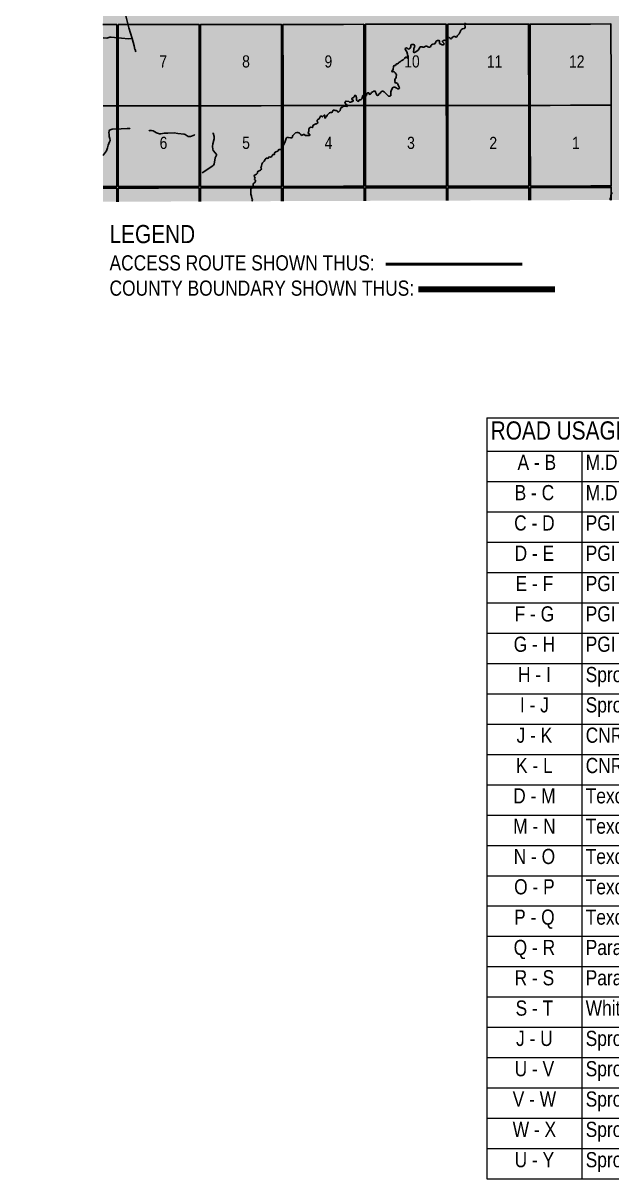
# Model space of a CAD drawing. Extents: x 507565 to 531726, y 6009554 to 6022365.
# Drawn here: x 522874 to 523262, y 6014164 to 6014926 of the extents above; entities that cross this region are included whole.
import ezdxf

# ---------------------------------------------------------------- set-up
doc = ezdxf.new("R2010")
doc.units = 0
doc.header["$LTSCALE"] = 5
doc.linetypes.add('BORDER2', pattern=[22.225, 6.35, -3.175, 6.35, -3.175, 0, -3.175])
doc.linetypes.add('DASHED2', pattern=[9.525, 6.35, -3.175])
doc.layers.get('Defpoints').update_dxf_attribs({"color": 9})
doc.layers.add('AS-COUNTY', color=7, linetype='BORDER2', lineweight=60, true_color=0xcc33ff)
for name, color, linetype in [('CG-NOTES', 7, 'Continuous'), ('P-PROPOSED', 10, 'Continuous'), ('Quarters', 8, 'Continuous'), ('RoadSeg', 57, 'DASHED2'), ('T-WATER', 160, 'Continuous')]:
    doc.layers.add(name, color=color, linetype=linetype)
doc.layers.add('ROUTE-MAP-BACKGROUND-H', color=7, linetype='Continuous', true_color=0xf0ebff)
doc.styles.add('0', font='ARIALN.TTF')
doc.styles.add('120', font='ARIALN.TTF', dxfattribs={"height": 13})
doc.styles.add('80', font='ARIALN.TTF', dxfattribs={"height": 10})
doc.styles.add('BOLD', font='ARIALNB.TTF')

# ---------------------------------------------------------------- blocks, each defined once
blk = doc.blocks.new('*T182')
at = {"layer": 'Defpoints', "color": 8, "linetype": 'ByBlock', "lineweight": 0, "transparency": 16777216}
for p, q in [((0, 0), (512.94, 0)), ((0, 0), (0, -501.72)), ((512.94, 0), (512.94, -501.72)), ((0, -21.97), (512.94, -21.97)), ((62.64, -21.97), (62.64, -501.72)), ((455.42, -21.97), (455.42, -501.72)), ((0, -41.96), (512.94, -41.96)), ((0, -61.95), (512.94, -61.95)), ((0, -81.94), (512.94, -81.94)), ((0, -101.93), (512.94, -101.93)), ((0, -121.92), (512.94, -121.92)), ((0, -141.91), (512.94, -141.91)), ((0, -161.89), (512.94, -161.89)), ((0, -181.88), (512.94, -181.88)), ((0, -201.87), (512.94, -201.87)), ((0, -221.86), (512.94, -221.86)), ((0, -241.85), (512.94, -241.85)), ((0, -261.84), (512.94, -261.84)), ((0, -281.83), (512.94, -281.83)), ((0, -301.82), (512.94, -301.82)), ((0, -321.81), (512.94, -321.81)), ((0, -341.8), (512.94, -341.8)), ((0, -361.79), (512.94, -361.79)), ((0, -381.78), (512.94, -381.78)), ((0, -401.77), (512.94, -401.77)), ((0, -421.76), (512.94, -421.76)), ((0, -441.75), (512.94, -441.75)), ((0, -461.74), (512.94, -461.74)), ((0, -481.73), (512.94, -481.73)), ((0, -501.72), (512.94, -501.72))]:
    blk.add_line(p, q, dxfattribs=at)
at = {"layer": 'CG-NOTES', "color": 154, "transparency": 16777216, "insert": (2.5, -2.33), "char_height": 11.99367, "width": 507.9417, "attachment_point": 1, "style": 'BOLD'}
blk.add_mtext('\\A1;{\\fArial Narrow|b0|i0|c0|p34;\\C14;ROAD USAGE\\fArial Narrow|b1|i0|c0|p34;\\H0.99999x; \\fArial Narrow|b0|i0|c0|p34;\\H0.83333x;\\C256;(LAND SEARCH CURRENT AS OF 01/10/25)}', dxfattribs=at)
at = {"layer": 'CG-NOTES', "transparency": 16777216, "style": '0'}
for s, insert, char_height, width, attachment_point in [(' A - B', (31.32, -24.3), 9.995, 57.6443, 2), ('M.D. of Greenview No. 16 - Plan 4426 JY', (65.14, -24.3), 9.9947, 387.7856, 1), ('0.52 km', (510.44, -24.3), 9.995, 52.517, 3), ('B - C', (31.32, -44.29), 9.995, 57.6443, 2), ('M.D. of Greenview No. 16 - Plan 5604 PX', (65.14, -44.29), 9.9947, 387.7856, 1), ('0.23 km', (510.44, -44.29), 9.995, 52.517, 3), ('C - D', (31.32, -64.28), 9.995, 57.6443, 2), ('PGI Processing - LOC 2439 (High Grade Gravel Road)', (65.14, -64.28), 9.9947, 387.7856, 1), ('5.05 km', (510.44, -64.28), 9.995, 52.517, 3), ('PGI Processing - LOC 2439 (High Grade Gravel Road)', (65.14, -84.27), 9.9947, 387.7856, 1), ('1.58 km', (510.44, -84.27), 9.995, 52.517, 3), ('D - E', (31.32, -84.27), 9.995, 57.6443, 2), ('E - F', (31.32, -104.26), 9.995, 57.6443, 2), ('PGI Processing - LOC 062638 (High Grade Gravel Road)', (65.14, -104.26), 9.9947, 387.7856, 1), ('0.57 km', (510.44, -104.26), 9.995, 52.517, 3), ('F - G', (31.32, -124.25), 9.995, 57.6443, 2), ('PGI Processing - LOC 080540 (High Grade Gravel Road)', (65.14, -124.25), 9.9947, 387.7856, 1), ('1.11 km', (510.44, -124.25), 9.995, 52.517, 3), ('G - H', (31.32, -144.24), 9.995, 57.6443, 2), ('PGI Processing - MSL 3106 (High Grade Gravel Road)', (65.14, -144.24), 9.9947, 387.7856, 1), ('0.50 km', (510.44, -144.24), 9.995, 52.517, 3), ('H - I', (31.32, -164.23), 9.995, 57.6443, 2), ('Sprocket - MSL 3498 (High Grade Gravel Road)', (65.14, -164.23), 9.9947, 387.7856, 1), ('0.24 km', (510.44, -164.23), 9.995, 52.517, 3), ('I - J', (31.32, -184.22), 9.995, 57.6443, 2), ('Sprocket - LOC 940700 (High Grade Gravel Road)', (65.14, -184.22), 9.9947, 387.7856, 1), ('4.41 km', (510.44, -184.22), 9.995, 52.517, 3), ('J - K', (31.32, -204.21), 9.995, 57.6443, 2), ('CNRL - LOC 4101 (High Grade Gravel Road)', (65.14, -204.21), 9.9947, 387.7856, 1), ('2.45 km', (510.44, -204.21), 9.995, 52.517, 3), ('K - L', (31.32, -224.2), 9.995, 57.6443, 2), ('CNRL - LOC 890535 (High Grade Gravel Road)', (65.14, -224.2), 9.9947, 387.7856, 1), ('1.98 km', (510.44, -224.2), 9.995, 52.517, 3), ('Texcal - MSL 5967 (High Grade Gravel Road)', (65.14, -244.18), 9.9947, 387.7856, 1), ('0.86 km', (510.44, -244.18), 9.995, 52.517, 3), ('D - M', (31.32, -244.18), 9.995, 57.6443, 2), ('M - N', (31.32, -264.17), 9.995, 57.6443, 2), ('Texcal - MSL 6294 (High Grade Gravel Road)', (65.14, -264.17), 9.9947, 387.7856, 1), ('0.85 km', (510.44, -264.17), 9.995, 52.517, 3), ('N - O', (31.32, -284.16), 9.995, 57.6443, 2), ('Texcal - MSL 6879 (High Grade Gravel Road)', (65.14, -284.16), 9.9947, 387.7856, 1), ('0.65 km', (510.44, -284.16), 9.995, 52.517, 3), ('O - P', (31.32, -304.15), 9.995, 57.6443, 2), ('Texcal - MSL 6612 (High Grade Gravel Road)', (65.14, -304.15), 9.9947, 387.7856, 1), ('0.93 km', (510.44, -304.15), 9.995, 52.517, 3), ('P - Q', (31.32, -324.14), 9.995, 57.6443, 2), ('Texcal - MSL 6711 (High Grade Gravel Road)', (65.14, -324.14), 9.9947, 387.7856, 1), ('1.50 km', (510.44, -324.14), 9.995, 52.517, 3), ('Q - R', (31.32, -344.13), 9.995, 57.6443, 2), ('Paramount - LOC 830482 (High Grade Gravel Road)', (65.14, -344.13), 9.9947, 387.7856, 1), (' 1.32 km', (510.44, -344.13), 9.995, 52.517, 3), ('R - S', (31.32, -364.12), 9.995, 57.6443, 2), ('Paramount - LOC 010166 (Trail)', (65.14, -364.12), 9.9947, 387.7856, 1), ('1.48 km', (510.44, -364.12), 9.995, 52.517, 3), ('S - T', (31.32, -384.11), 9.995, 57.6443, 2), ('WhiteCap - LOC 240012', (65.14, -384.11), 9.9947, 387.7856, 1), ('0.90 km', (510.44, -384.11), 9.995, 52.517, 3), ('Sprocket - LOC 940700 (High Grade Gravel Road)', (65.14, -404.1), 9.9947, 387.7856, 1), ('0.18 km', (510.44, -404.1), 9.995, 52.517, 3), ('J - U', (31.32, -404.1), 9.995, 57.6443, 2), ('U - V', (31.32, -424.09), 9.995, 57.6443, 2), ('Sprocket - LOC 940700 (High Grade Gravel Road)', (65.14, -424.09), 9.9947, 387.7856, 1), ('0.33 km', (510.44, -424.09), 9.995, 52.517, 3), ('V - W', (31.32, -444.08), 9.995, 57.6443, 2), ('Sprocket - MSL 3871 (High Grade Gravel Road)', (65.14, -444.08), 9.9947, 387.7856, 1), ('0.10 km', (510.44, -444.08), 9.995, 52.517, 3), ('W - X', (31.32, -464.07), 9.995, 57.6443, 2), ('Sprocket - LOC 2739 (As-Built) (High Grade Gravel Road)', (65.14, -464.07), 9.9947, 387.7856, 1), ('3.59 km', (510.44, -464.07), 9.995, 52.517, 3), ('U - Y', (31.32, -484.06), 9.995, 57.6443, 2), ('Sprocket - {\\A1;MSL 5715} (High Grade Gravel Road)', (65.14, -484.06), 9.9947, 387.7856, 1), ('0.77 km', (510.44, -484.06), 9.995, 52.517, 3)]:
    blk.add_mtext(s, dxfattribs=dict(at, insert=insert, char_height=char_height, width=width, attachment_point=attachment_point))

msp = doc.modelspace()

# ---------------------------------------------------------------- hatches: boundary and pattern name
at = {"layer": 'ROUTE-MAP-BACKGROUND-H'}
h = msp.add_hatch(color=256, dxfattribs=at)
h.dxf.hatch_style = 1
h.paths.add_polyline_path([(523871.081, 6016124.178), (523873.071, 6015800.356), (523917.515, 6015800.58), (523923.823, 6014811.294), (522926.315, 6014807.962), (522925.895, 6015778.478), (522873.584, 6015778.442), (522873.69, 6016121.495)])

# ---------------------------------------------------------------- linework, layer by layer
at = {"layer": 'AS-COUNTY', "ltscale": 0.5, "const_width": 3.996, "flags": 128}
msp.add_lwpolyline([(523134.214, 6014750.193), (523224.312, 6014750.193)], dxfattribs=at)
at = {"layer": 'P-PROPOSED', "color": 90, "const_width": 1.998, "flags": 128}
msp.add_lwpolyline([(523112.722, 6014766.723), (523202.82, 6014766.723)], dxfattribs=at)
at = {"layer": 'Quarters'}
for points in [[(523221.065, 6014871.489), (523207.984, 6014871.458), (523207.96, 6014884.85), (523207.936, 6014898.241), (523207.913, 6014911.632), (523207.889, 6014925.024), (523220.966, 6014925.052), (523234.378, 6014925.081), (523247.789, 6014925.11), (523261.201, 6014925.139), (523261.23, 6014911.75), (523261.258, 6014898.362), (523261.287, 6014884.974), (523261.315, 6014871.585), (523247.899, 6014871.553), (523234.482, 6014871.521), (523221.065, 6014871.489)], [(522949.386, 6014871.216), (522936.304, 6014871.205), (522936.303, 6014884.593), (522936.303, 6014897.981), (522936.303, 6014911.369), (522936.303, 6014924.757), (522949.38, 6014924.769), (522962.793, 6014924.782), (522976.206, 6014924.794), (522989.618, 6014924.807), (522989.623, 6014911.418), (522989.628, 6014898.03), (522989.632, 6014884.641), (522989.637, 6014871.252), (522976.22, 6014871.24), (522962.803, 6014871.228), (522949.386, 6014871.216)], [(523003.723, 6014871.265), (522990.641, 6014871.253), (522990.636, 6014884.642), (522990.632, 6014898.031), (522990.627, 6014911.419), (522990.623, 6014924.808), (523003.699, 6014924.82), (523017.111, 6014924.833), (523030.523, 6014924.845), (523043.935, 6014924.858), (523043.944, 6014911.468), (523043.954, 6014898.079), (523043.963, 6014884.69), (523043.973, 6014871.3), (523030.556, 6014871.288), (523017.14, 6014871.277), (523003.723, 6014871.265)], [(523098.294, 6014884.738), (523098.309, 6014871.348), (523084.892, 6014871.336), (523071.476, 6014871.325), (523058.059, 6014871.313), (523044.977, 6014871.301), (523044.968, 6014884.691), (523044.966, 6014886.549), (523044.958, 6014898.08), (523044.949, 6014911.469), (523044.939, 6014924.859), (523058.016, 6014924.871), (523071.428, 6014924.884), (523084.84, 6014924.896), (523098.251, 6014924.909), (523098.266, 6014911.519), (523098.28, 6014898.129), (523098.294, 6014884.738)], [(523152.625, 6014884.792), (523152.644, 6014871.401), (523139.227, 6014871.387), (523125.811, 6014871.374), (523112.394, 6014871.361), (523099.313, 6014871.349), (523099.299, 6014884.739), (523099.284, 6014898.13), (523099.27, 6014911.52), (523099.262, 6014919.505), (523099.256, 6014924.91), (523112.332, 6014924.922), (523125.744, 6014924.936), (523139.156, 6014924.95), (523152.568, 6014924.964), (523152.587, 6014911.573), (523152.606, 6014898.182), (523152.625, 6014884.792)], [(523206.956, 6014884.847), (523206.979, 6014871.456), (523193.563, 6014871.442), (523180.146, 6014871.429), (523166.73, 6014871.415), (523153.648, 6014871.402), (523153.629, 6014884.793), (523153.61, 6014898.183), (523153.591, 6014911.574), (523153.572, 6014924.965), (523166.649, 6014924.979), (523180.061, 6014924.993), (523193.473, 6014925.007), (523206.884, 6014925.021), (523206.908, 6014911.63), (523206.932, 6014898.239), (523206.956, 6014884.847)], [(522949.392, 6014818.001), (522936.305, 6014817.99), (522936.305, 6014831.043), (522936.304, 6014844.43), (522936.304, 6014857.818), (522936.304, 6014871.205), (522949.386, 6014871.216), (522962.803, 6014871.228), (522976.22, 6014871.24), (522989.637, 6014871.252), (522989.642, 6014857.864), (522989.647, 6014844.477), (522989.652, 6014831.089), (522989.657, 6014818.036), (522976.235, 6014818.024), (522962.813, 6014818.013), (522949.392, 6014818.001)], [(523003.747, 6014818.048), (522990.661, 6014818.037), (522990.656, 6014831.089), (522990.651, 6014844.477), (522990.646, 6014857.865), (522990.641, 6014871.253), (523003.723, 6014871.265), (523017.14, 6014871.277), (523030.556, 6014871.288), (523043.973, 6014871.3), (523043.983, 6014857.912), (523043.993, 6014844.524), (523044.003, 6014831.135), (523044.012, 6014818.082), (523030.591, 6014818.071), (523017.169, 6014818.059), (523003.747, 6014818.048)], [(523098.353, 6014831.182), (523098.368, 6014818.129), (523084.946, 6014818.117), (523071.525, 6014818.106), (523058.103, 6014818.094), (523045.016, 6014818.083), (523045.007, 6014831.136), (523044.997, 6014844.525), (523044.987, 6014857.913), (523044.977, 6014871.301), (523058.059, 6014871.313), (523071.476, 6014871.325), (523084.892, 6014871.336), (523098.309, 6014871.348), (523098.324, 6014857.96), (523098.338, 6014844.571), (523098.353, 6014831.182)], [(523152.703, 6014831.233), (523152.722, 6014818.179), (523139.3, 6014818.166), (523125.879, 6014818.153), (523112.458, 6014818.141), (523099.372, 6014818.129), (523099.358, 6014831.183), (523099.343, 6014844.572), (523099.328, 6014857.961), (523099.313, 6014871.349), (523112.394, 6014871.361), (523125.811, 6014871.374), (523139.227, 6014871.387), (523152.644, 6014871.401), (523152.663, 6014858.012), (523152.683, 6014844.622), (523152.703, 6014831.233)], [(523207.053, 6014831.286), (523207.076, 6014818.231), (523193.655, 6014818.218), (523180.234, 6014818.205), (523166.812, 6014818.192), (523153.726, 6014818.18), (523153.707, 6014831.234), (523153.687, 6014844.623), (523153.668, 6014858.013), (523153.648, 6014871.402), (523166.73, 6014871.415), (523180.146, 6014871.429), (523193.563, 6014871.442), (523206.979, 6014871.456), (523207.004, 6014858.066), (523207.028, 6014844.676), (523207.053, 6014831.286)], [(523221.167, 6014818.268), (523208.081, 6014818.234), (523208.057, 6014831.289), (523208.033, 6014844.679), (523208.008, 6014858.068), (523207.984, 6014871.458), (523221.065, 6014871.489), (523234.482, 6014871.521), (523247.899, 6014871.553), (523261.315, 6014871.585), (523261.344, 6014858.199), (523261.373, 6014844.812), (523261.402, 6014831.425), (523261.431, 6014818.373), (523248.009, 6014818.338), (523234.588, 6014818.303), (523221.167, 6014818.268)]]:
    msp.add_lwpolyline(points, close=True, dxfattribs=at)
for points in [[(522926.264, 6014924.761), (522935.298, 6014924.756), (522935.299, 6014911.368), (522935.299, 6014897.98), (522935.299, 6014884.592), (522935.299, 6014871.204), (522926.288, 6014871.208)], [(522926.288, 6014871.208), (522935.299, 6014871.204), (522935.3, 6014857.817), (522935.3, 6014844.429), (522935.301, 6014831.042), (522935.301, 6014817.989), (522926.311, 6014817.992)], [(522926.311, 6014816.987), (522935.301, 6014816.985), (522935.301, 6014807.992)], [(522936.306, 6014807.995), (522936.305, 6014816.986), (522949.392, 6014816.997), (522962.814, 6014817.009), (522976.235, 6014817.02), (522989.657, 6014817.031), (522989.66, 6014808.174)], [(522990.665, 6014808.177), (522990.661, 6014817.032), (523003.748, 6014817.043), (523017.17, 6014817.055), (523030.591, 6014817.066), (523044.013, 6014817.078), (523044.02, 6014808.355)], [(523045.024, 6014808.359), (523045.017, 6014817.079), (523058.104, 6014817.09), (523071.526, 6014817.101), (523084.947, 6014817.113), (523098.369, 6014817.124), (523098.379, 6014808.537)], [(523099.383, 6014808.54), (523099.373, 6014817.125), (523112.459, 6014817.137), (523125.881, 6014817.149), (523139.302, 6014817.162), (523152.723, 6014817.175), (523152.736, 6014808.718)], [(523153.74, 6014808.722), (523153.728, 6014817.176), (523166.814, 6014817.188), (523180.235, 6014817.201), (523193.657, 6014817.214), (523207.078, 6014817.227), (523207.093, 6014808.9)], [(523208.098, 6014808.903), (523208.082, 6014817.23), (523221.169, 6014817.264), (523234.59, 6014817.299), (523248.012, 6014817.334), (523261.433, 6014817.369), (523261.451, 6014809.082)]]:
    msp.add_lwpolyline(points, dxfattribs=at)
at = {"layer": 'RoadSeg', "flags": 128}
for points in [[(522945.449, 6014915.541), (522943.352, 6014922.701), (522941.154, 6014931.359), (522940.788, 6014932.091), (522939.322, 6014938.152), (522938.556, 6014939.684), (522930.464, 6014969.321), (522930.198, 6014970.753), (522926.244, 6014970.769)], [(522926.268, 6014916.076), (522928.899, 6014915.841), (522930.698, 6014916.473), (522931.663, 6014916.54), (522938.556, 6014915.84), (522943.118, 6014915.374), (522945.449, 6014915.541), (522946.848, 6014910.746), (522947.348, 6014908.381), (522947.514, 6014908.248), (522947.947, 6014906.716)], [(522926.302, 6014838.45), (522926.568, 6014838.983), (522928.633, 6014841.414), (522929.266, 6014843.545), (522929.565, 6014845.344), (522930.631, 6014847.408), (522930.897, 6014848.274), (522930.797, 6014849.606), (522930.435, 6014851.033), (522930.231, 6014852.337), (522930.165, 6014853.569), (522930.331, 6014854.568), (522930.631, 6014855.234), (522930.964, 6014855.434), (522932.363, 6014855.767), (522938.29, 6014855.966), (522942.186, 6014856.166), (522943.851, 6014856.2), (522944.451, 6014856), (522945.683, 6014854.834), (522946.449, 6014853.702), (522947.214, 6014852.537), (522947.814, 6014851.671), (522949.046, 6014850.972), (522950.445, 6014850.905), (522951.41, 6014851.138), (522955.506, 6014854.202), (522956.323, 6014854.763), (522957.105, 6014854.934), (522958.17, 6014854.901), (522959.336, 6014854.634), (522961.633, 6014853.469), (522963.565, 6014852.803), (522964.497, 6014852.824), (522966.529, 6014853.269), (522969.06, 6014853.103), (522973.289, 6014853.436), (522975.553, 6014852.969), (522979.716, 6014852.537), (522980.382, 6014852.303), (522982.513, 6014850.972), (522983.945, 6014850.905), (522986.342, 6014851.804), (522986.975, 6014852.537), (522987.341, 6014854.035), (522987.774, 6014855.001), (522988.107, 6014855.367), (522989.706, 6014856.266), (522990.372, 6014856.5), (522992.177, 6014856.526), (522993.336, 6014856.533), (522995.533, 6014856.433), (522996.244, 6014856.229), (522996.932, 6014855.933), (522997.931, 6014854.835), (522998.83, 6014853.236), (522999.496, 6014850.905), (522999.496, 6014849.406), (522998.63, 6014846.143), (522998.464, 6014844.312), (522998.597, 6014842.546), (522998.897, 6014841.647), (523000.528, 6014840.082), (523001.061, 6014839.117), (523001.061, 6014838.584), (523000.262, 6014836.952), (522999.629, 6014832.789), (522999.23, 6014832.057), (522998.797, 6014831.657), (522988.107, 6014824.864), (522987.708, 6014824.265), (522987.739, 6014823.809), (522988.074, 6014823.266), (522988.257, 6014822.57), (522988.34, 6014822.167), (522988.241, 6014821.234)]]:
    msp.add_lwpolyline(points, dxfattribs=at)
at = {"layer": 'T-WATER'}
for points in [[(523156.575, 6014916.18), (523157.142, 6014916.574), (523157.651, 6014916.795), (523158.169, 6014916.867), (523158.649, 6014916.625), (523159.127, 6014916.466), (523159.593, 6014916.71), (523159.889, 6014917.112), (523160.071, 6014917.625), (523160.388, 6014917.997), (523160.776, 6014918.292), (523161.075, 6014918.686), (523161.526, 6014919.587), (523162.05, 6014920.425), (523162.208, 6014920.965), (523162.519, 6014921.357), (523162.962, 6014921.64), (523163.422, 6014921.852), (523164.397, 6014922.176), (523164.856, 6014922.452), (523165.004, 6014923.005), (523165.007, 6014923.504), (523164.906, 6014924.252), (523165.118, 6014925.42), (523165.294, 6014925.931)], [(523120.048, 6014882.783), (523120.567, 6014882.356), (523121.03, 6014882.477), (523121.483, 6014882.689), (523121.746, 6014883.099), (523121.603, 6014883.576), (523121.021, 6014884.449), (523120.638, 6014885.436), (523120.355, 6014885.869), (523119.979, 6014886.174), (523119.508, 6014886.342), (523118.939, 6014886.364), (523118.825, 6014886.416), (523118.663, 6014886.884), (523118.884, 6014887.359), (523118.772, 6014887.944), (523118.8, 6014888.445), (523119.522, 6014889.945), (523119.662, 6014890.48), (523119.821, 6014891.55), (523119.628, 6014892.152), (523119.013, 6014892.936), (523118.206, 6014893.522), (523117.874, 6014893.867), (523117.388, 6014893.781), (523116.952, 6014893.546), (523116.694, 6014893.933), (523117.527, 6014895.168), (523117.706, 6014895.635), (523117.739, 6014896.997), (523117.972, 6014897.466), (523118.419, 6014897.689), (523119.032, 6014897.764), (523119.365, 6014898.122), (523119.6, 6014898.569), (523120.003, 6014898.837), (523120.6, 6014898.929), (523121.27, 6014899.654), (523122.179, 6014900.142), (523122.914, 6014900.776), (523123.323, 6014901.049), (523123.813, 6014901.259), (523124.221, 6014901.517), (523124.907, 6014902.196), (523125.218, 6014902.582), (523125.465, 6014902.997), (523125.843, 6014903.275), (523126.348, 6014903.256), (523126.795, 6014902.862), (523127.298, 6014902.686), (523127.521, 6014903.107), (523127.415, 6014903.675), (523127.023, 6014904.657), (523126.987, 6014905.314), (523126.569, 6014906.873), (523125.666, 6014908.114), (523125.563, 6014908.698), (523125.802, 6014909.137), (523126.298, 6014909.336), (523126.781, 6014909.204), (523127.58, 6014908.551), (523128.069, 6014908.658), (523128.419, 6014909.051), (523128.825, 6014909.305), (523129.077, 6014909.736), (523129.177, 6014910.236), (523129.148, 6014910.966), (523129.423, 6014911.355), (523129.911, 6014911.541), (523130.995, 6014911.66), (523131.459, 6014911.395), (523131.727, 6014911.011), (523131.789, 6014910.513), (523131.344, 6014909.402), (523131.287, 6014908.907), (523131.284, 6014908.11), (523131.092, 6014906.936), (523131.126, 6014906.413), (523131.172, 6014906.346), (523131.658, 6014906.242), (523132.209, 6014906.482), (523133.77, 6014907.731), (523134.726, 6014908.867), (523135.279, 6014909.753), (523135.653, 6014910.078), (523136.223, 6014910.174), (523136.699, 6014910.021), (523137.179, 6014909.773), (523137.76, 6014909.88), (523138.674, 6014910.336), (523139.079, 6014910.621), (523139.579, 6014910.625), (523140.135, 6014910.385), (523140.54, 6014910.088), (523141.024, 6014909.885), (523141.523, 6014909.816), (523142.138, 6014909.996), (523142.362, 6014910.462), (523142.539, 6014911.03), (523142.866, 6014911.378), (523143.696, 6014911.923), (523144.823, 6014912.063), (523145.34, 6014912.33), (523145.739, 6014913.302), (523146.006, 6014913.732), (523146.389, 6014914.046), (523146.854, 6014914.227), (523147.372, 6014914.327), (523148.015, 6014914.174), (523148.171, 6014913.705), (523148.193, 6014913.118), (523148.131, 6014912.424), (523148.168, 6014912.298), (523148.529, 6014912.011), (523149.522, 6014911.568)], [(523149.522, 6014911.568), (523149.661, 6014911.52), (523149.749, 6014911.489), (523149.995, 6014911.405), (523150.5, 6014911.377), (523150.969, 6014911.701), (523151.127, 6014912.196), (523150.897, 6014912.639), (523150.506, 6014912.943), (523150.15, 6014913.314), (523150.126, 6014913.823), (523150.168, 6014913.909), (523150.542, 6014914.205), (523151.021, 6014914.349), (523151.585, 6014914.388), (523152.885, 6014914.234), (523152.956, 6014914.267), (523153.275, 6014915.314), (523153.494, 6014915.765), (523153.899, 6014916.081), (523154.376, 6014916.243), (523154.877, 6014916.041), (523155.186, 6014915.639), (523155.602, 6014915.384), (523156.024, 6014915.651), (523156.575, 6014916.18)], [(523086.021, 6014873.865), (523086.103, 6014873.962), (523086.575, 6014874.178), (523088.359, 6014874.064), (523088.819, 6014873.692), (523089.316, 6014873.501), (523089.79, 6014873.656), (523090.236, 6014873.941), (523090.873, 6014873.97), (523091.194, 6014874.321), (523091.16, 6014874.823), (523090.408, 6014875.548), (523090.247, 6014875.996), (523090.572, 6014876.343), (523091.522, 6014876.735), (523091.913, 6014877.069), (523092.262, 6014878.076), (523092.767, 6014878.143), (523092.848, 6014878.106), (523093.131, 6014877.696), (523093.27, 6014877.203), (523093.338, 6014876.609), (523093.364, 6014875.322), (523093.616, 6014874.754), (523093.953, 6014874.386), (523094.387, 6014874.137), (523094.863, 6014874.304), (523095.055, 6014874.808), (523095.484, 6014875.06), (523096.045, 6014875.208), (523096.493, 6014875.429), (523096.898, 6014875.714), (523097.177, 6014876.14), (523097.439, 6014877.858), (523097.842, 6014878.229), (523098.851, 6014877.836), (523099.359, 6014877.773), (523099.526, 6014877.812), (523099.917, 6014878.088), (523100.258, 6014879.135), (523100.547, 6014879.528), (523100.963, 6014879.804), (523101.508, 6014879.676), (523101.678, 6014879.144), (523101.937, 6014878.712), (523102.412, 6014878.859), (523102.72, 6014879.062)], [(523102.72, 6014879.062), (523102.841, 6014879.142), (523103.417, 6014879.969), (523103.81, 6014880.277), (523104.254, 6014880.519), (523104.718, 6014880.771), (523105.208, 6014880.883), (523105.788, 6014880.76), (523106.038, 6014880.265), (523106.165, 6014879.681), (523106.331, 6014879.209), (523106.582, 6014878.739), (523106.831, 6014878.298), (523107.27, 6014878.092), (523107.756, 6014878.304), (523108.364, 6014879.073), (523108.723, 6014879.39), (523109.719, 6014880.507), (523110.134, 6014880.795), (523110.739, 6014880.822), (523111.222, 6014880.597), (523111.625, 6014880.302), (523112.353, 6014879.644), (523112.764, 6014879.363), (523113.472, 6014878.695), (523114.135, 6014877.933), (523114.503, 6014877.616), (523114.994, 6014877.542), (523115.627, 6014877.546)], [(523115.627, 6014877.546), (523116.091, 6014877.94), (523116.14, 6014878.431), (523116.113, 6014880.459), (523116.185, 6014881.14), (523116.862, 6014882.655), (523117.147, 6014883.066), (523117.599, 6014883.326), (523118.093, 6014883.391), (523118.727, 6014883.394), (523120.048, 6014882.783)], [(523038.611, 6014839.105), (523038.874, 6014839.054), (523039.383, 6014839.162), (523039.444, 6014839.693), (523039.419, 6014840.225), (523040.324, 6014840.888), (523041.449, 6014841.298), (523041.86, 6014841.753), (523042.302, 6014842.429), (523042.797, 6014842.457), (523043.583, 6014842.4), (523044.151, 6014842.511), (523044.268, 6014842.996), (523044.327, 6014843.586), (523044.907, 6014844.363), (523045.159, 6014844.795), (523045.501, 6014845.8), (523046.257, 6014847.087), (523047.02, 6014849.711), (523047.276, 6014850.14), (523047.681, 6014850.42), (523048.424, 6014850.338), (523049.95, 6014850.037), (523050.448, 6014849.982), (523050.877, 6014850.063), (523051.261, 6014850.577), (523051.287, 6014851.232), (523051.498, 6014851.685), (523051.853, 6014852.015), (523052.485, 6014852.782), (523052.904, 6014853.066), (523053.274, 6014853.404), (523054.281, 6014853.698), (523054.835, 6014853.676), (523055.381, 6014853.407), (523055.776, 6014853.091), (523056.421, 6014852.394), (523056.687, 6014851.999), (523057.066, 6014851.706), (523057.559, 6014851.775), (523058.508, 6014852.34), (523059.007, 6014852.292), (523059.792, 6014851.67), (523060.282, 6014851.573), (523061.509, 6014851.688), (523062.167, 6014851.555), (523062.622, 6014851.77), (523062.582, 6014852.278), (523062.537, 6014852.349), (523062.151, 6014852.646), (523061.698, 6014852.858), (523061.627, 6014853.35), (523061.866, 6014853.954), (523061.927, 6014854.448), (523061.958, 6014855.745), (523062.168, 6014856.342), (523062.528, 6014856.696), (523062.925, 6014856.99), (523063.357, 6014857.206), (523064.323, 6014856.837), (523064.646, 6014857.201), (523064.662, 6014857.862), (523064.883, 6014858.325), (523065.26, 6014858.631), (523066.246, 6014858.991), (523066.68, 6014859.251), (523067.236, 6014859.403), (523067.634, 6014859.673), (523067.884, 6014860.103), (523067.546, 6014861.066), (523067.517, 6014861.619), (523067.562, 6014861.769), (523067.863, 6014862.155), (523068.731, 6014862.681), (523069.06, 6014863.031), (523069.31, 6014863.464), (523069.485, 6014863.948), (523069.754, 6014864.393), (523070.253, 6014864.383), (523070.707, 6014864.159), (523071.029, 6014863.857), (523071.667, 6014864.629), (523072.013, 6014864.946), (523072.423, 6014865.054), (523072.487, 6014864.582), (523072.471, 6014863.221), (523072.526, 6014863.158), (523072.924, 6014863.282), (523073.255, 6014863.645), (523073.53, 6014864.059), (523073.795, 6014864.466), (523074.023, 6014864.948), (523074.654, 6014865.699), (523075.42, 6014866.281), (523075.721, 6014866.654), (523076.209, 6014866.724), (523077.021, 6014866.717), (523077.469, 6014866.94), (523077.735, 6014867.959), (523078.139, 6014868.293), (523078.636, 6014868.306), (523079.271, 6014868.149), (523079.929, 6014868.162), (523080.392, 6014867.976), (523080.819, 6014867.675), (523081.092, 6014867.261), (523081.541, 6014867.11), (523082.266, 6014867.728), (523082.545, 6014868.126), (523082.783, 6014869.28), (523083.024, 6014869.718), (523083.419, 6014870.007), (523083.965, 6014870.155), (523084.27, 6014870.553), (523084.698, 6014870.803), (523085.935, 6014870.896), (523087.039, 6014870.787), (523087.163, 6014870.828), (523087.482, 6014871.182), (523087.208, 6014871.593), (523086.407, 6014872.193), (523086.191, 6014872.643), (523085.888, 6014873.024), (523085.768, 6014873.517), (523086.021, 6014873.865)], [(523024.085, 6014811.531), (523023.696, 6014813.027), (523023.707, 6014815.623), (523023.764, 6014816.231), (523024.053, 6014816.648), (523025.028, 6014817.062), (523025.393, 6014817.408), (523025.502, 6014817.939), (523025.26, 6014818.392), (523025.226, 6014819.005), (523025.358, 6014819.531), (523025.56, 6014820.036), (523025.958, 6014820.351), (523026.399, 6014820.6), (523026.707, 6014820.982), (523026.885, 6014821.479), (523026.819, 6014822.101), (523026.105, 6014822.702), (523026.272, 6014823.163), (523026.568, 6014823.531), (523026.475, 6014824.042), (523026.168, 6014824.436), (523025.932, 6014824.9), (523026.131, 6014825.383), (523026.517, 6014825.675), (523027.036, 6014825.865), (523027.499, 6014826.123), (523028.196, 6014826.828), (523028.13, 6014827.418), (523028.288, 6014827.926), (523028.708, 6014828.181), (523029.241, 6014828.357), (523030.128, 6014828.849), (523030.478, 6014829.13), (523030.706, 6014829.566), (523030.375, 6014830.593), (523030.888, 6014831.463), (523031.003, 6014832.682), (523031.182, 6014833.174), (523031.452, 6014833.598), (523031.772, 6014833.988), (523032.152, 6014834.268), (523032.473, 6014834.595), (523033.302, 6014835.848), (523033.944, 6014836.577), (523034.576, 6014836.594), (523035.127, 6014836.541), (523035.62, 6014837.414), (523036.234, 6014837.49), (523036.777, 6014837.375), (523037.364, 6014837.46), (523037.802, 6014838.374), (523038.161, 6014838.685), (523038.353, 6014839.154), (523038.611, 6014839.105)], [(523024.519, 6014808.29), (523024.535, 6014808.316), (523024.734, 6014808.785), (523024.843, 6014809.334), (523024.715, 6014809.862), (523024.494, 6014810.332), (523024.131, 6014811.355), (523024.085, 6014811.531)], [(523260.907, 6014809.08), (523260.761, 6014809.294), (523260.719, 6014809.897), (523261.138, 6014810.866), (523261.216, 6014811.477), (523261.228, 6014812.143), (523261.424, 6014812.821)], [(523261.424, 6014812.821), (523261.807, 6014813.561), (523262.224, 6014813.853)]]:
    msp.add_lwpolyline(points, dxfattribs=at)

# ---------------------------------------------------------------- block references
msp.add_blockref('*T182', (523179.409, 6014665.483))

# ---------------------------------------------------------------- texts
at = {"layer": 'CG-NOTES', "insert": (522930.576, 6014792.635), "char_height": 9.98926, "width": 456.73114, "attachment_point": 1, "style": '80'}
msp.add_mtext('{\\H1.2x;\\C14;LEGEND\\H0.83333x;\\C256;\\PACCESS ROUTE SHOWN THUS:\\P}COUNTY BOUNDARY SHOWN THUS:', dxfattribs=at)
at = {"layer": 'RoadSeg', "style": '120'}
for s, height, p in [('7', 8.004, (522963.449, 6014896.439)), ('8', 8.004, (523018.012, 6014896.458)), ('9', 8.004, (523072.326, 6014896.467)), ('10', 8.0042, (523124.891, 6014896.458)), ('11', 8.0042, (523179.396, 6014896.439)), ('12', 8.0042, (523233.576, 6014896.423)), ('6', 8.004, (522963.595, 6014842.756)), ('5', 8.004, (523018.059, 6014842.781)), ('4', 8.004, (523072.421, 6014842.746)), ('3', 8.004, (523126.787, 6014842.765)), ('2', 8.004, (523181.051, 6014842.73)), ('1', 8.004, (523235.555, 6014842.746))]:
    msp.add_text(s, height=height, dxfattribs=at).set_placement(p)

doc.saveas('drawing.dxf')
